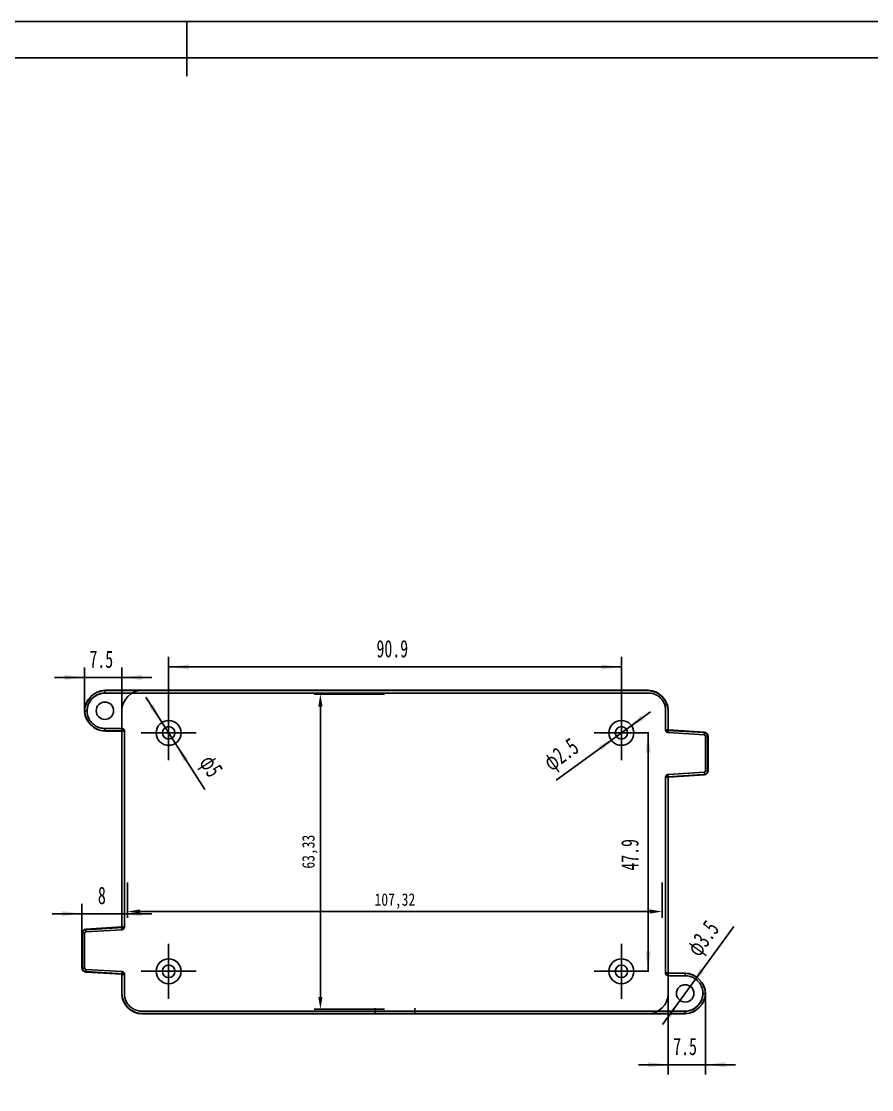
# Model space of a CAD drawing. Header units: millimetres. Extents: x 425 to 1042, y -656 to -221.
# Drawn here: x 700.2 to 870.9, y -435.4 to -220.8 of the extents above; entities that cross this region are included whole.
import ezdxf

# ---------------------------------------------------------------- set-up
doc = ezdxf.new("R2010")
doc.units = ezdxf.units.MM
doc.linetypes.add('EB_DASHDOT', pattern=[39, 30, -3, 3, -3])
doc.layers.get('0').update_dxf_attribs({"lineweight": 0})
doc.layers.get('Defpoints').update_dxf_attribs({"lineweight": 0})
for name, color, linetype, lineweight in [('CAXA1', 1, 'EB_DASHDOT', 25), ('CAXA4', 3, 'Continuous', 25), ('图框_内框线', 5, 'Continuous', 50), ('图框_外框线', 7, 'Continuous', 0)]:
    doc.layers.add(name, color=color, linetype=linetype, lineweight=lineweight)
doc.styles.get("Standard").update_dxf_attribs({"font": 'txt', "width": 0.8})
doc.styles.add('标准', font='', dxfattribs={"width": 0.667})
doc.styles.get('标准').set_extended_font_data('FangSong_GB2312')
doc.dimstyles.new('ISO-25', dxfattribs={"dimtxt": 2.5, "dimasz": 2.5, "dimexe": 1.25, "dimexo": 0.625, "dimtad": 1, "dimtxsty": 'Standard', "dimcen": 2.5, "dimadec": 0, "dimazin": 0, "dimtfac": 1, "dimtmove": 0, "dimatfit": 3, "dimfxl": 1, "dimarcsym": 0})
doc.dimstyles.new('标准', dxfattribs={"dimtxt": 3.5, "dimasz": 4, "dimexe": 2, "dimexo": 0, "dimtad": 1, "dimdsep": 46, "dimtxsty": '标准', "dimcen": 0, "dimdle": 6, "dimazin": 2, "dimtfac": 1, "dimtdec": 3, "dimtmove": 0, "dimatfit": 3, "dimfxl": 1, "dimtolj": 1, "dimtzin": 0, "dimarcsym": 0})

# ---------------------------------------------------------------- blocks, each defined once
blk = doc.blocks.new('*C6')
at = {"layer": 'CAXA4', "linetype": 'Continuous', "lineweight": 25}
for points in [[(729.8, -350.47), (733.8, -349.97), (733.8, -350.97)], [(820.7, -350.47), (816.7, -349.97), (816.7, -350.97)]]:
    blk.add_hatch(color=0, dxfattribs=at).paths.add_polyline_path(points, flags=0)
at = {"layer": 'CAXA4', "color": 0, "linetype": 'Continuous', "lineweight": 25}
for p, q in [((729.8, -358.22), (729.8, -348.47)), ((820.7, -358.22), (820.7, -348.47)), ((820.7, -350.47), (729.8, -350.47))]:
    blk.add_line(p, q, dxfattribs=at)
at = {"layer": 'CAXA4', "color": 0, "linetype": 'Continuous', "lineweight": 25, "insert": (771.53, -345.05), "char_height": 3.5, "attachment_point": 1, "style": '标准'}
blk.add_mtext('\\fFangSong_GB2312|b0|i0|p34;90.9', dxfattribs=at)
blk = doc.blocks.new('*C7')
at = {"layer": 'CAXA4', "linetype": 'Continuous', "lineweight": 25}
for points in [[(826.06, -363.72), (825.56, -367.72), (826.56, -367.72)], [(826.06, -411.62), (825.56, -407.62), (826.56, -407.62)]]:
    blk.add_hatch(color=0, dxfattribs=at).paths.add_polyline_path(points, flags=0)
at = {"layer": 'CAXA4', "color": 0, "linetype": 'Continuous', "lineweight": 25}
for p, q in [((826.2, -363.72), (824.06, -363.72)), ((826.06, -363.72), (826.06, -411.62)), ((826.2, -411.62), (824.06, -411.62))]:
    blk.add_line(p, q, dxfattribs=at)
at = {"layer": 'CAXA4', "color": 0, "linetype": 'Continuous', "lineweight": 25, "insert": (820.64, -391.39), "char_height": 3.5, "attachment_point": 1, "rotation": 90, "style": '标准'}
blk.add_mtext('\\fFangSong_GB2312|b0|i0|p34;47.9', dxfattribs=at)
blk = doc.blocks.new('*C8')
at = {"layer": 'CAXA4', "linetype": 'Continuous', "lineweight": 25}
for points in [[(728.46, -361.61), (726.73, -357.96), (725.89, -358.5)], [(731.14, -365.83), (733.71, -368.93), (732.87, -369.47)]]:
    blk.add_hatch(color=0, dxfattribs=at).paths.add_polyline_path(points, flags=0)
at = {"layer": 'CAXA4', "color": 0, "linetype": 'Continuous', "lineweight": 25}
blk.add_line((737.04, -375.11), (725.24, -356.54), dxfattribs=at)
at = {"layer": 'CAXA4', "color": 0, "linetype": 'Continuous', "lineweight": 25, "insert": (738.76, -367.71), "char_height": 3.5, "attachment_point": 1, "rotation": 302.4601, "style": '标准'}
blk.add_mtext('\\fFangSong_GB2312|b0|i0|p34;φ5', dxfattribs=at)
blk = doc.blocks.new('*C9')
at = {"layer": 'CAXA4', "linetype": 'Continuous', "lineweight": 25}
for points in [[(821.71, -362.98), (825.24, -361.04), (824.66, -360.23)], [(819.69, -364.45), (816.74, -367.2), (816.15, -366.39)]]:
    blk.add_hatch(color=0, dxfattribs=at).paths.add_polyline_path(points, flags=0)
at = {"layer": 'CAXA4', "color": 0, "linetype": 'Continuous', "lineweight": 25}
blk.add_line((807.62, -373.19), (826.57, -359.46), dxfattribs=at)
at = {"layer": 'CAXA4', "color": 0, "linetype": 'Continuous', "lineweight": 25, "insert": (804.59, -368.7), "char_height": 3.5, "attachment_point": 1, "rotation": 35.9192, "style": '标准'}
blk.add_mtext('\\fFangSong_GB2312|b0|i0|p34;φ2.5', dxfattribs=at)
blk = doc.blocks.new('*C10')
at = {"layer": 'CAXA4', "linetype": 'Continuous', "lineweight": 25}
for points in [[(834.53, -414.65), (836.47, -411.12), (837.28, -411.7)], [(832.47, -417.48), (829.72, -420.43), (830.53, -421.02)]]:
    blk.add_hatch(color=0, dxfattribs=at).paths.add_polyline_path(points, flags=0)
at = {"layer": 'CAXA4', "color": 0, "linetype": 'Continuous', "lineweight": 25}
blk.add_line((843.27, -402.59), (828.95, -422.34), dxfattribs=at)
at = {"layer": 'CAXA4', "color": 0, "linetype": 'Continuous', "lineweight": 25, "insert": (833.47, -406.87), "char_height": 3.5, "attachment_point": 1, "rotation": 54.0749, "style": '标准'}
blk.add_mtext('\\fFangSong_GB2312|b0|i0|p34;φ3.5', dxfattribs=at)
blk = doc.blocks.new('*C21')
at = {"layer": 'CAXA4', "linetype": 'Continuous', "lineweight": 25}
for points in [[(712.4, -400.04), (708.4, -400.54), (708.4, -399.54)], [(720.4, -400.04), (724.4, -400.54), (724.4, -399.54)]]:
    blk.add_hatch(color=0, dxfattribs=at).paths.add_polyline_path(points, flags=0)
at = {"layer": 'CAXA4', "color": 0, "linetype": 'Continuous', "lineweight": 25}
for p, q in [((712.4, -403.97), (712.4, -398.04)), ((720.4, -402.72), (720.4, -398.04)), ((706.4, -400.04), (726.4, -400.04))]:
    blk.add_line(p, q, dxfattribs=at)
at = {"layer": 'CAXA4', "color": 0, "linetype": 'Continuous', "lineweight": 25, "insert": (715.6, -394.62), "char_height": 3.5, "attachment_point": 1, "style": '标准'}
blk.add_mtext('\\fFangSong_GB2312|b0|i0|p34;8', dxfattribs=at)
blk = doc.blocks.new('*C22')
at = {"layer": 'CAXA4', "linetype": 'Continuous', "lineweight": 25}
for points in [[(712.9, -352.58), (708.9, -353.08), (708.9, -352.08)], [(720.4, -352.58), (724.4, -353.08), (724.4, -352.08)]]:
    blk.add_hatch(color=0, dxfattribs=at).paths.add_polyline_path(points, flags=0)
at = {"layer": 'CAXA4', "color": 0, "linetype": 'Continuous', "lineweight": 25}
for p, q in [((712.9, -359.27), (712.9, -350.58)), ((720.4, -359.17), (720.4, -350.58)), ((706.9, -352.58), (726.4, -352.58))]:
    blk.add_line(p, q, dxfattribs=at)
at = {"layer": 'CAXA4', "color": 0, "linetype": 'Continuous', "lineweight": 25, "insert": (713.9, -347.16), "char_height": 3.5, "attachment_point": 1, "style": '标准'}
blk.add_mtext('\\fFangSong_GB2312|b0|i0|p34;7.5', dxfattribs=at)
blk = doc.blocks.new('*C23')
at = {"layer": 'CAXA4', "linetype": 'Continuous', "lineweight": 25}
for points in [[(830.1, -430.38), (826.1, -430.88), (826.1, -429.88)], [(837.6, -430.38), (841.6, -430.88), (841.6, -429.88)]]:
    blk.add_hatch(color=0, dxfattribs=at).paths.add_polyline_path(points, flags=0)
at = {"layer": 'CAXA4', "color": 0, "linetype": 'Continuous', "lineweight": 25}
for p, q in [((830.1, -416.17), (830.1, -432.38)), ((837.6, -416.07), (837.6, -432.38)), ((824.1, -430.38), (843.6, -430.38))]:
    blk.add_line(p, q, dxfattribs=at)
at = {"layer": 'CAXA4', "color": 0, "linetype": 'Continuous', "lineweight": 25, "insert": (831.1, -424.96), "char_height": 3.5, "attachment_point": 1, "style": '标准'}
blk.add_mtext('\\fFangSong_GB2312|b0|i0|p34;7.5', dxfattribs=at)
blk = doc.blocks.new('*D24')
at = {"color": 0, "lineweight": -2}
for p, q in [((721.56, -393.78), (721.56, -400.86)), ((828.88, -393.78), (828.88, -400.86)), ((724.06, -399.61), (826.38, -399.61))]:
    blk.add_line(p, q, dxfattribs=at)
at = {"color": 0}
for points in [[(724.06, -399.19), (724.06, -400.02), (721.56, -399.61)], [(826.38, -400.02), (826.38, -399.19), (828.88, -399.61)]]:
    blk.add_solid(points, dxfattribs=at)
at = {"layer": 'Defpoints', "color": 0}
for p in [(721.56, -393.16), (828.88, -393.16), (828.88, -399.61)]:
    blk.add_point(p, dxfattribs=at)
at = {"color": 0, "insert": (775.22, -397.52), "char_height": 2.5, "attachment_point": 5}
blk.add_mtext('107,32', dxfattribs=at)
blk = doc.blocks.new('*D25')
at = {"color": 0, "lineweight": -2}
for p, q in [((773.13, -355.92), (759.01, -355.92)), ((760.26, -358.42), (760.26, -416.75)), ((773.13, -419.25), (759.01, -419.25))]:
    blk.add_line(p, q, dxfattribs=at)
at = {"color": 0}
for points in [[(760.68, -358.42), (759.85, -358.42), (760.26, -355.92)], [(759.85, -416.75), (760.68, -416.75), (760.26, -419.25)]]:
    blk.add_solid(points, dxfattribs=at)
at = {"layer": 'Defpoints', "color": 0}
for p in [(773.75, -355.92), (760.26, -419.25), (773.75, -419.25)]:
    blk.add_point(p, dxfattribs=at)
at = {"color": 0, "insert": (758.17, -387.59), "char_height": 2.5, "attachment_point": 5, "rotation": 90}
blk.add_mtext('63,33', dxfattribs=at)

msp = doc.modelspace()

# ---------------------------------------------------------------- linework, layer by layer
at = {"color": 0, "linetype": 'Continuous', "lineweight": 25}
for p, q in [((716.999, -355.167), (716.999, -355.204)), ((826.099, -355.167), (716.999, -355.167)), ((826.099, -355.204), (716.999, -355.204)), ((826.099, -355.704), (716.999, -355.704)), ((712.899, -359.267), (712.936, -359.267)), ((713.436, -359.254), (712.936, -359.267)), ((712.936, -359.267), (712.956, -359.267)), ((720.399, -402.717), (720.399, -359.167)), ((829.563, -363.102), (829.563, -359.167)), ((830.063, -363.152), (830.063, -359.167)), ((830.099, -359.167), (830.099, -363.117)), ((716.999, -363.367), (716.999, -362.83)), ((716.999, -362.83), (720.386, -362.83)), ((716.999, -362.831), (717.012, -362.83)), ((716.999, -363.33), (720.436, -363.33)), ((716.999, -363.367), (720.399, -363.367)), ((720.386, -362.83), (720.386, -363.33)), ((720.386, -362.83), (720.604, -362.86)), ((720.399, -363.367), (720.79, -362.977)), ((720.436, -402.752), (720.436, -363.33)), ((720.936, -363.38), (720.436, -363.38)), ((720.907, -363.162), (720.936, -363.38)), ((720.936, -363.38), (720.936, -402.702)), ((829.563, -363.102), (830.063, -363.102)), ((829.589, -363.312), (829.563, -363.102)), ((829.698, -363.494), (830.099, -363.117)), ((830.081, -363.654), (829.873, -363.614)), ((830.099, -363.117), (829.89, -363.209)), ((837.344, -363.659), (829.89, -363.209)), ((837.347, -363.607), (830.063, -363.152)), ((830.081, -363.654), (830.112, -363.155)), ((837.316, -364.106), (830.081, -363.654)), ((837.349, -363.57), (830.099, -363.117)), ((837.347, -364.106), (837.316, -363.607)), ((837.409, -364.13), (837.316, -364.106)), ((837.349, -363.57), (837.344, -363.659)), ((837.491, -364.188), (837.409, -364.13)), ((837.545, -364.274), (837.491, -364.188)), ((837.563, -364.381), (837.545, -364.274)), ((837.563, -364.369), (838.099, -364.369)), ((837.563, -371.365), (837.563, -364.369)), ((838.012, -364.369), (838.012, -371.365)), ((838.063, -371.365), (838.063, -364.369)), ((838.099, -371.365), (838.099, -364.369)), ((838.045, -370.367), (838.045, -365.367)), ((829.563, -372.632), (829.589, -372.422)), ((829.563, -372.632), (830.063, -372.632)), ((829.563, -411.954), (829.563, -372.632)), ((829.698, -372.24), (830.099, -372.617)), ((829.873, -372.12), (830.081, -372.08)), ((829.89, -372.525), (837.344, -372.075)), ((829.89, -372.525), (830.099, -372.617)), ((830.063, -372.582), (837.347, -372.127)), ((830.063, -412.004), (830.063, -372.582)), ((830.081, -372.08), (837.316, -371.628)), ((830.081, -372.08), (830.112, -372.579)), ((830.099, -372.617), (837.349, -372.164)), ((830.099, -416.167), (830.099, -372.617)), ((837.303, -371.629), (837.409, -371.604)), ((837.316, -371.628), (837.349, -372.164)), ((837.409, -371.604), (837.492, -371.546)), ((837.492, -371.546), (837.544, -371.46)), ((837.544, -371.46), (837.563, -371.365)), ((837.563, -371.365), (838.099, -371.365)), ((720.399, -402.717), (713.149, -403.17)), ((713.183, -403.706), (713.149, -403.17)), ((713.152, -403.207), (720.436, -402.752)), ((713.155, -403.259), (720.609, -402.809)), ((720.417, -403.254), (713.183, -403.706)), ((720.417, -403.254), (720.386, -402.755)), ((720.399, -402.717), (720.801, -403.094)), ((720.609, -402.809), (720.399, -402.717)), ((720.626, -403.214), (720.417, -403.254)), ((720.936, -402.702), (720.436, -402.702)), ((720.936, -402.702), (720.909, -402.912)), ((712.399, -403.969), (712.399, -410.965)), ((712.399, -403.969), (712.936, -403.969)), ((712.436, -403.969), (712.436, -410.965)), ((712.453, -404.967), (712.453, -409.967)), ((712.487, -403.969), (712.487, -410.965)), ((712.954, -403.874), (712.936, -403.969)), ((712.936, -403.969), (712.936, -410.965)), ((713.007, -403.788), (712.954, -403.874)), ((713.089, -403.73), (713.007, -403.788)), ((713.195, -403.705), (713.089, -403.73)), ((712.936, -410.965), (712.399, -410.965)), ((712.936, -410.953), (712.954, -411.06)), ((712.954, -411.06), (713.007, -411.146)), ((713.007, -411.146), (713.09, -411.204)), ((713.09, -411.204), (713.183, -411.228)), ((713.149, -411.764), (713.155, -411.675)), ((713.149, -411.764), (720.399, -412.217)), ((713.152, -411.228), (713.183, -411.727)), ((713.152, -411.727), (720.436, -412.182)), ((720.609, -412.125), (713.155, -411.675)), ((713.183, -411.228), (720.417, -411.68)), ((720.417, -411.68), (720.386, -412.179)), ((720.399, -412.217), (720.801, -411.84)), ((720.417, -411.68), (720.626, -411.72)), ((720.909, -412.022), (720.936, -412.232)), ((829.563, -411.954), (830.063, -411.954)), ((829.592, -412.172), (829.563, -411.954)), ((829.709, -412.357), (830.099, -411.967)), ((833.499, -412.004), (830.063, -412.004)), ((833.499, -411.967), (830.099, -411.967)), ((830.113, -412.504), (830.113, -412.004)), ((833.499, -412.504), (833.499, -411.967)), ((720.399, -412.217), (720.609, -412.125)), ((720.399, -412.217), (720.399, -416.167)), ((720.436, -416.167), (720.436, -412.182)), ((720.936, -412.232), (720.436, -412.232)), ((720.936, -412.232), (720.936, -416.167)), ((830.113, -412.504), (829.894, -412.474)), ((833.499, -412.504), (830.113, -412.504)), ((833.499, -412.503), (833.486, -412.504)), ((837.063, -416.08), (837.563, -416.067)), ((837.563, -416.067), (837.542, -416.067)), ((837.599, -416.067), (837.563, -416.067)), ((724.399, -419.63), (833.499, -419.63)), ((724.399, -420.13), (833.499, -420.13)), ((724.399, -420.167), (833.499, -420.167)), ((771.249, -420.167), (771.249, -419.017)), ((771.249, -420.115), (779.249, -420.115)), ((779.249, -419.017), (779.249, -420.167)), ((833.499, -420.167), (833.499, -420.13))]:
    msp.add_line(p, q, dxfattribs=at)
for centre, radius in [((716.999, -359.267), 1.75), ((729.799, -363.717), 2.5), ((729.799, -363.717), 1.25), ((820.699, -363.717), 2.5), ((820.699, -363.717), 1.25), ((729.799, -411.617), 2.5), ((820.699, -411.617), 2.5), ((729.799, -411.617), 1.25), ((820.699, -411.617), 1.25), ((833.499, -416.067), 1.75)]:
    msp.add_circle(centre, radius, dxfattribs=at)
for centre, radius, start, end in [((837.301, -364.368), 0.711, 359.98983, 86.5228), ((837.301, -371.366), 0.711, 273.46573, 0.01378), ((713.198, -403.968), 0.711, 93.46573, 180.01378), ((713.198, -410.966), 0.711, 179.98984, 266.52281), ((830.082, -411.992), 0.522, 200.14725, 224.41829), ((830.074, -411.985), 0.522, 225.58169, 249.85277)]:
    msp.add_arc(centre, radius, start, end, dxfattribs=at)
for points in [[(716.999, -355.167), (714.854, -355.223), (712.956, -357.121), (712.899, -359.267)], [(716.999, -355.204), (714.873, -355.259), (712.992, -357.14), (712.936, -359.267)], [(713.436, -359.254), (713.433, -357.37), (715.124, -355.679), (717.012, -355.704)], [(720.399, -359.167), (720.399, -357.073), (722.305, -355.167), (724.399, -355.167)], [(830.099, -359.167), (830.045, -357.074), (828.193, -355.222), (826.099, -355.167)], [(826.099, -355.167), (828.194, -355.167), (830.099, -357.073), (830.099, -359.167)], [(830.063, -359.167), (830.008, -357.093), (828.174, -355.258), (826.099, -355.204)], [(712.899, -359.267), (712.956, -361.413), (714.854, -363.311), (716.999, -363.367)], [(712.936, -359.267), (712.992, -361.394), (714.873, -363.275), (716.999, -363.33)], [(838.063, -364.369), (838.053, -363.985), (837.729, -363.64), (837.347, -363.607)], [(837.349, -363.57), (837.751, -363.595), (838.099, -363.966), (838.099, -364.369)], [(837.347, -372.127), (837.729, -372.094), (838.053, -371.749), (838.063, -371.365)], [(837.349, -372.164), (837.751, -372.139), (838.099, -371.768), (838.099, -371.365)], [(712.399, -403.969), (712.399, -403.566), (712.748, -403.195), (713.149, -403.17)], [(713.152, -403.207), (712.77, -403.24), (712.446, -403.585), (712.436, -403.969)], [(712.399, -410.965), (712.399, -411.368), (712.748, -411.739), (713.149, -411.764)], [(712.436, -410.965), (712.446, -411.349), (712.77, -411.694), (713.152, -411.727)], [(837.599, -416.067), (837.543, -413.921), (835.645, -412.023), (833.499, -411.967)], [(837.563, -416.067), (837.507, -413.94), (835.626, -412.059), (833.499, -412.004)], [(720.399, -416.167), (720.454, -418.26), (722.306, -420.112), (724.399, -420.167)], [(720.399, -416.167), (720.399, -418.261), (722.305, -420.167), (724.399, -420.167)], [(720.436, -416.167), (720.49, -418.241), (722.325, -420.076), (724.399, -420.13)], [(826.099, -420.167), (828.194, -420.167), (830.099, -418.261), (830.099, -416.167)], [(837.063, -416.08), (837.066, -417.964), (835.375, -419.655), (833.486, -419.63)], [(833.499, -420.167), (835.645, -420.111), (837.543, -418.213), (837.599, -416.067)], [(833.499, -420.13), (835.626, -420.075), (837.507, -418.194), (837.563, -416.067)]]:
    msp.add_open_spline(points, degree=3, dxfattribs=at)
for points, knots in [([(717.012, -355.704), (716.688, -355.698), (716.017, -355.79), (715.085, -356.206), (714.29, -356.875), (713.722, -357.745), (713.425, -358.74), (713.423, -359.779), (713.716, -360.775), (714.28, -361.646), (715.07, -362.319), (716.001, -362.739), (716.673, -362.834), (716.999, -362.83)], [0, 0, 0, 0, 0.9743428, 1.9966032, 3.0247721, 4.0474595, 5.0712688, 6.0961288, 7.1207319, 8.1428327, 9.167822, 10.1904148, 11.1698436, 11.1698436, 11.1698436, 11.1698436]), ([(716.999, -355.704), (717.004, -355.677), (717.011, -355.619), (717.008, -355.53), (717.004, -355.441), (716.999, -355.359), (716.998, -355.292), (717.002, -355.244), (716.999, -355.219), (717.001, -355.206), (716.999, -355.204)], [0, 0, 0, 0, 0.08207357, 0.17328135, 0.26613508, 0.35105892, 0.41953421, 0.46678743, 0.49255555, 0.50077329, 0.50077329, 0.50077329, 0.50077329]), ([(829.563, -359.18), (829.567, -358.889), (829.494, -358.29), (829.149, -357.444), (828.59, -356.7), (827.851, -356.133), (827.001, -355.781), (826.395, -355.701), (826.099, -355.704)], [0, 0, 0, 0, 0.8720893, 1.7877008, 2.7107571, 3.6299537, 4.5498783, 5.438238, 5.438238, 5.438238, 5.438238]), ([(712.956, -359.267), (712.984, -359.264), (713.054, -359.261), (713.168, -359.258), (713.299, -359.256), (713.39, -359.254), (713.436, -359.254)], [0, 0, 0, 0, 0.08514955, 0.2077182, 0.34273957, 0.47980627, 0.47980627, 0.47980627, 0.47980627]), ([(720.386, -362.83), (720.405, -362.83), (720.442, -362.831), (720.498, -362.835), (720.543, -362.842), (720.579, -362.851), (720.604, -362.859), (720.629, -362.869), (720.662, -362.884), (720.703, -362.907), (720.748, -362.939), (720.776, -362.963), (720.79, -362.977)], [0, 0, 0, 0, 0.05575364, 0.11150727, 0.16726091, 0.19513772, 0.22301454, 0.25039623, 0.27777793, 0.33254131, 0.38730469, 0.44206808, 0.44206808, 0.44206808, 0.44206808]), ([(720.604, -362.86), (720.651, -362.877), (720.739, -362.923), (720.844, -363.029), (720.89, -363.117), (720.907, -363.162)], [0, 0, 0, 0, 0.14979364, 0.29471578, 0.4405463, 0.4405463, 0.4405463, 0.4405463]), ([(720.936, -363.38), (720.936, -363.362), (720.936, -363.325), (720.932, -363.269), (720.925, -363.223), (720.916, -363.188), (720.907, -363.162), (720.897, -363.137), (720.882, -363.104), (720.86, -363.064), (720.828, -363.018), (720.803, -362.99), (720.79, -362.977)], [0, 0, 0, 0, 0.05575364, 0.11150727, 0.16726091, 0.19513772, 0.22301454, 0.25039623, 0.27777793, 0.33254131, 0.38730469, 0.44206808, 0.44206808, 0.44206808, 0.44206808]), ([(829.563, -363.102), (829.563, -363.119), (829.563, -363.155), (829.567, -363.209), (829.573, -363.253), (829.581, -363.287), (829.589, -363.312), (829.598, -363.337), (829.612, -363.369), (829.641, -363.424), (829.674, -363.468), (829.698, -363.494)], [0, 0, 0, 0, 0.05374476, 0.10748951, 0.16123427, 0.18810665, 0.21497902, 0.24140222, 0.26782542, 0.32067182, 0.42636462, 0.42636462, 0.42636462, 0.42636462]), ([(829.873, -363.614), (829.829, -363.596), (829.747, -363.548), (829.648, -363.443), (829.605, -363.357), (829.589, -363.312)], [0, 0, 0, 0, 0.14131544, 0.28141501, 0.42515556, 0.42515556, 0.42515556, 0.42515556]), ([(830.081, -363.654), (830.046, -363.651), (829.992, -363.647), (829.931, -363.634), (829.897, -363.624), (829.873, -363.614), (829.849, -363.603), (829.818, -363.587), (829.765, -363.555), (829.723, -363.52), (829.698, -363.494)], [0, 0, 0, 0, 0.10748016, 0.16122025, 0.18809029, 0.21496033, 0.24138123, 0.26780213, 0.32064393, 0.42632754, 0.42632754, 0.42632754, 0.42632754]), ([(837.563, -364.381), (837.563, -364.333), (837.543, -364.238), (837.442, -364.133), (837.35, -364.108), (837.303, -364.105)], [0, 0, 0, 0, 0.1451385, 0.27674408, 0.41735319, 0.41735319, 0.41735319, 0.41735319]), ([(829.563, -372.632), (829.563, -372.615), (829.563, -372.579), (829.567, -372.525), (829.573, -372.481), (829.581, -372.447), (829.589, -372.422), (829.598, -372.397), (829.612, -372.365), (829.641, -372.31), (829.674, -372.266), (829.698, -372.24)], [0, 0, 0, 0, 0.05374476, 0.10748951, 0.16123427, 0.18810665, 0.21497902, 0.24140222, 0.26782542, 0.32067182, 0.42636462, 0.42636462, 0.42636462, 0.42636462]), ([(829.589, -372.422), (829.605, -372.377), (829.648, -372.292), (829.745, -372.187), (829.829, -372.139), (829.873, -372.12)], [0, 0, 0, 0, 0.14131544, 0.28141501, 0.42515556, 0.42515556, 0.42515556, 0.42515556]), ([(830.081, -372.08), (830.046, -372.083), (829.992, -372.087), (829.931, -372.1), (829.897, -372.11), (829.873, -372.12), (829.849, -372.131), (829.818, -372.147), (829.765, -372.179), (829.723, -372.214), (829.698, -372.24)], [0, 0, 0, 0, 0.10748016, 0.16122025, 0.18809029, 0.21496033, 0.24138123, 0.26780213, 0.32064393, 0.42632754, 0.42632754, 0.42632754, 0.42632754]), ([(837.303, -371.629), (837.352, -371.627), (837.445, -371.6), (837.544, -371.493), (837.563, -371.4), (837.563, -371.353)], [0, 0, 0, 0, 0.14513847, 0.27674401, 0.41735309, 0.41735309, 0.41735309, 0.41735309]), ([(720.417, -403.254), (720.453, -403.251), (720.507, -403.247), (720.568, -403.234), (720.602, -403.224), (720.626, -403.214), (720.65, -403.203), (720.681, -403.187), (720.734, -403.155), (720.776, -403.12), (720.801, -403.094)], [0, 0, 0, 0, 0.10748016, 0.16122025, 0.18809029, 0.21496033, 0.24138123, 0.26780213, 0.32064393, 0.42632754, 0.42632754, 0.42632754, 0.42632754]), ([(720.909, -402.912), (720.894, -402.957), (720.851, -403.042), (720.753, -403.147), (720.67, -403.195), (720.626, -403.214)], [0, 0, 0, 0, 0.14131544, 0.28141501, 0.42515556, 0.42515556, 0.42515556, 0.42515556]), ([(720.936, -402.702), (720.936, -402.719), (720.936, -402.755), (720.932, -402.809), (720.926, -402.853), (720.918, -402.887), (720.91, -402.912), (720.9, -402.937), (720.886, -402.969), (720.857, -403.024), (720.825, -403.068), (720.801, -403.094)], [0, 0, 0, 0, 0.05374476, 0.10748951, 0.16123427, 0.18810665, 0.21497902, 0.24140222, 0.26782542, 0.32067182, 0.42636462, 0.42636462, 0.42636462, 0.42636462]), ([(713.195, -403.705), (713.147, -403.707), (713.053, -403.734), (712.955, -403.841), (712.936, -403.934), (712.936, -403.981)], [0, 0, 0, 0, 0.1451385, 0.27674408, 0.41735319, 0.41735319, 0.41735319, 0.41735319]), ([(712.936, -410.953), (712.935, -411.001), (712.956, -411.096), (713.057, -411.201), (713.149, -411.226), (713.195, -411.229)], [0, 0, 0, 0, 0.1451385, 0.27674408, 0.41735319, 0.41735319, 0.41735319, 0.41735319]), ([(720.417, -411.68), (720.453, -411.683), (720.507, -411.687), (720.568, -411.7), (720.602, -411.71), (720.626, -411.72), (720.65, -411.731), (720.681, -411.747), (720.734, -411.779), (720.776, -411.814), (720.801, -411.84)], [0, 0, 0, 0, 0.10748016, 0.16122025, 0.18809029, 0.21496033, 0.24138123, 0.26780213, 0.32064393, 0.42632754, 0.42632754, 0.42632754, 0.42632754]), ([(720.626, -411.72), (720.67, -411.739), (720.754, -411.787), (720.851, -411.893), (720.894, -411.977), (720.909, -412.022)], [0, 0, 0, 0, 0.14443241, 0.28437069, 0.42515591, 0.42515591, 0.42515591, 0.42515591]), ([(720.936, -412.232), (720.936, -412.215), (720.936, -412.179), (720.932, -412.125), (720.926, -412.081), (720.918, -412.047), (720.91, -412.022), (720.9, -411.997), (720.886, -411.965), (720.857, -411.91), (720.825, -411.866), (720.801, -411.84)], [0, 0, 0, 0, 0.05374476, 0.10748951, 0.16123427, 0.18810665, 0.21497902, 0.24140222, 0.26782542, 0.32067182, 0.42636462, 0.42636462, 0.42636462, 0.42636462]), ([(829.563, -411.954), (829.563, -411.972), (829.563, -412.009), (829.567, -412.065), (829.574, -412.111), (829.583, -412.146), (829.592, -412.172), (829.602, -412.197), (829.617, -412.23), (829.639, -412.27), (829.671, -412.316), (829.696, -412.344), (829.709, -412.357)], [0, 0, 0, 0, 0.05575364, 0.11150727, 0.16726091, 0.19513772, 0.22301454, 0.25039623, 0.27777793, 0.33254131, 0.38730469, 0.44206808, 0.44206808, 0.44206808, 0.44206808]), ([(830.113, -412.504), (830.094, -412.504), (830.057, -412.503), (830.001, -412.499), (829.956, -412.492), (829.92, -412.483), (829.895, -412.475), (829.87, -412.465), (829.837, -412.45), (829.796, -412.427), (829.75, -412.395), (829.722, -412.371), (829.709, -412.357)], [0, 0, 0, 0, 0.05575364, 0.11150727, 0.16726091, 0.19513772, 0.22301454, 0.25039623, 0.27777793, 0.33254131, 0.38730469, 0.44206808, 0.44206808, 0.44206808, 0.44206808]), ([(833.486, -419.63), (833.811, -419.636), (834.481, -419.544), (835.414, -419.128), (836.208, -418.459), (836.776, -417.588), (837.074, -416.594), (837.076, -415.555), (836.783, -414.559), (836.219, -413.688), (835.429, -413.015), (834.497, -412.595), (833.826, -412.5), (833.499, -412.504)], [0, 0, 0, 0, 0.9743428, 1.9966032, 3.0247721, 4.0474595, 5.0712688, 6.0961288, 7.1207319, 8.1428327, 9.167822, 10.1904148, 11.1698436, 11.1698436, 11.1698436, 11.1698436]), ([(720.936, -416.154), (720.931, -416.445), (721.005, -417.044), (721.35, -417.89), (721.909, -418.634), (722.648, -419.201), (723.497, -419.553), (724.103, -419.633), (724.399, -419.63)], [0, 0, 0, 0, 0.8720893, 1.7877008, 2.7107571, 3.6299537, 4.5498783, 5.438238, 5.438238, 5.438238, 5.438238]), ([(837.542, -416.067), (837.514, -416.07), (837.445, -416.073), (837.331, -416.076), (837.199, -416.078), (837.109, -416.08), (837.063, -416.08)], [0, 0, 0, 0, 0.08514955, 0.2077182, 0.34273957, 0.47980627, 0.47980627, 0.47980627, 0.47980627]), ([(833.499, -419.63), (833.494, -419.657), (833.488, -419.715), (833.49, -419.804), (833.495, -419.893), (833.5, -419.975), (833.501, -420.042), (833.497, -420.09), (833.5, -420.115), (833.497, -420.128), (833.499, -420.13)], [0, 0, 0, 0, 0.08207357, 0.17328135, 0.26613508, 0.35105892, 0.41953421, 0.46678743, 0.49255555, 0.50077329, 0.50077329, 0.50077329, 0.50077329])]:
    msp.add_open_spline(points, degree=3, knots=knots, dxfattribs=at)
at = {"layer": 'CAXA1', "linetype": 'EB_DASHDOT', "lineweight": 25}
for p, q in [((729.799, -369.217), (729.799, -358.217)), ((820.699, -369.217), (820.699, -358.217)), ((724.299, -363.717), (735.299, -363.717)), ((815.199, -363.717), (826.199, -363.717)), ((729.799, -417.117), (729.799, -406.117)), ((820.699, -417.117), (820.699, -406.117)), ((724.299, -411.617), (735.299, -411.617)), ((815.199, -411.617), (826.199, -411.617))]:
    msp.add_line(p, q, dxfattribs=at)
at = {"layer": '图框_内框线', "color": 0, "linetype": 'Continuous', "lineweight": 25}
for points in [[(733.481, -231.755), (733.481, -220.763)], [(443.66, -648.717), (1034.294, -648.717), (1034.294, -228.091), (443.66, -228.091), (443.66, -648.717)]]:
    msp.add_lwpolyline(points, dxfattribs=at)
at = {"layer": '图框_外框线', "color": 0, "linetype": 'Continuous', "lineweight": 25}
msp.add_lwpolyline([(425.34, -656.045), (1041.622, -656.045), (1041.622, -220.763), (425.34, -220.763), (425.34, -656.045)], dxfattribs=at)

# ---------------------------------------------------------------- dimensions: what is measured, and where the dimension line sits
dim = msp.add_linear_dim(base=(760.2634, -419.2528), p1=(773.7514, -355.9181), p2=(773.7521, -419.2528), angle=90, dimstyle='ISO-25')
dim.commit()
dim.dimension.update_dxf_attribs({"geometry": '*D25', "text_midpoint": (758.1722, -387.5854)})
dim = msp.add_linear_dim(base=(828.876, -399.607), p1=(721.559, -393.157), p2=(828.876, -393.157), dimstyle='ISO-25')
dim.commit()
dim.dimension.update_dxf_attribs({"geometry": '*D24', "text_midpoint": (775.217, -397.516)})
at = {"layer": 'CAXA4'}
for base, p1, p2, angle, text, picture, middle in [((775.249, -350.469), (820.699, -358.217), (729.799, -358.217), 180, '\\fFangSong_GB2312;90.9', '*C6', (775.249, -347.446)), ((716.649, -352.58), (712.899, -359.267), (720.399, -359.167), 180, '\\fFangSong_GB2312;7.5', '*C22', (716.649, -349.557)), ((826.059, -387.667), (826.199, -363.717), (826.199, -411.617), 90, '\\fFangSong_GB2312;47.9', '*C7', (823.036, -387.667)), ((833.849, -430.383), (830.099, -416.167), (837.599, -416.067), 180, '\\fFangSong_GB2312;7.5', '*C23', (833.849, -427.36))]:
    dim = msp.add_linear_dim(base=base, p1=p1, p2=p2, angle=angle, text=text, dimstyle='标准', dxfattribs=at)
    dim.commit()
    dim.dimension.update_dxf_attribs({"geometry": picture, "text_midpoint": middle})
for p1, p2, text, picture, middle in [((728.458, -361.608), (731.141, -365.826), '\\fFangSong_GB2312;φ5', '*C8', (738.119, -371.164)), ((821.712, -362.984), (819.687, -364.45), '\\fFangSong_GB2312;φ2.5', '*C9', (809.655, -367.985)), ((832.473, -417.484), (834.526, -414.65), '\\fFangSong_GB2312;φ3.5', '*C10', (838.062, -404.618))]:
    dim = msp.add_diameter_dim_2p(p1=p1, p2=p2, text=text, dimstyle='标准', dxfattribs=at)
    dim.commit()
    dim.dimension.update_dxf_attribs({"geometry": picture, "text_midpoint": middle})
dim = msp.add_linear_dim(base=(716.399, -400.038), p1=(712.399, -403.969), p2=(720.399, -402.717), text='\\fFangSong_GB2312;8', dimstyle='标准', dxfattribs=at)
dim.commit()
dim.dimension.update_dxf_attribs({"geometry": '*C21', "text_midpoint": (716.399, -397.015)})

doc.saveas('drawing.dxf')
